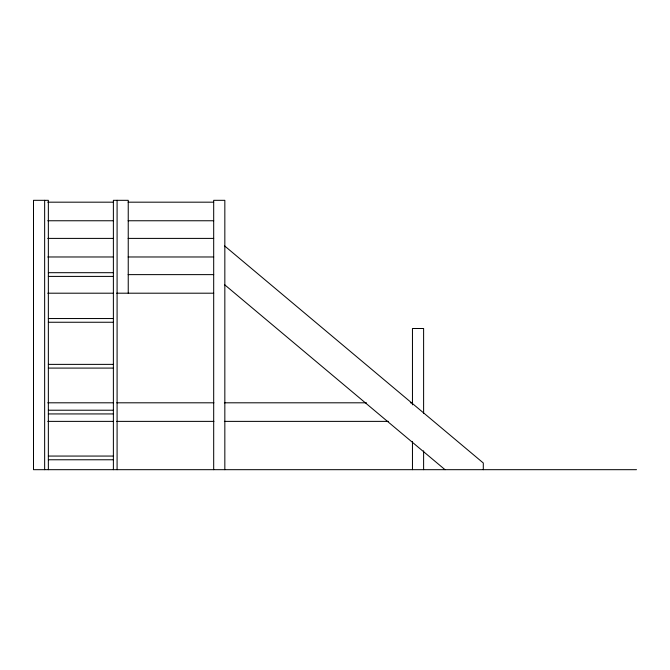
<?xml version="1.0" encoding="UTF-8"?>
<svg xmlns="http://www.w3.org/2000/svg" width="670" height="670" viewBox="0 0 670 670"><rect width="100%" height="100%" fill="white"/><g stroke="black" fill="none" stroke-linecap="round" stroke-linejoin="round"><path stroke-width="1" d="M47.779 202.181L113.515 202.181M128.129 202.181L213.688 202.181M47.779 220.757L113.515 220.757M128.129 220.757L213.688 220.757M47.779 238.403L113.515 238.403M128.129 238.403L213.688 238.403M47.779 256.978L113.515 256.978M128.129 256.978L213.688 256.978M48.357 272.69L113.381 272.69M128.129 274.625L213.688 274.625M48.357 276.409L113.381 276.409M47.779 293.2L113.515 293.2M116.647 293.2L213.688 293.2M48.357 318.535L113.381 318.535M48.357 322.253L113.381 322.253M48.357 364.38L113.381 364.38M48.357 368.09L113.381 368.09M47.779 402.804L113.607 402.804M116.748 402.804L213.923 402.804M224.375 402.804L366.482 402.804M410.367 402.804L412.46 402.804M48.357 410.216L113.381 410.216M48.357 413.934L113.381 413.934M47.779 421.38L113.607 421.38M116.748 421.38L213.923 421.38M224.375 421.38L388.424 421.38M48.357 456.061L113.381 456.061M48.357 459.771L113.381 459.771M636.5 469.678L33.5 469.678L33.5 200.322L48.357 200.322L48.357 469.678M224.584 245.898L483.296 462.995L483.296 469.678M224.584 284.7L445.031 469.678M423.608 413.206L423.608 328.501L412.46 328.501L412.46 404.839M423.608 450.851L423.608 469.678M412.46 441.446L412.46 469.678M224.835 469.678L224.835 200.322L213.688 200.322L213.688 469.678M128.238 293.2L128.238 200.322L113.381 200.322L113.381 469.678M117.091 200.322L117.091 469.678M44.647 200.322L44.647 469.678"/></g></svg>
